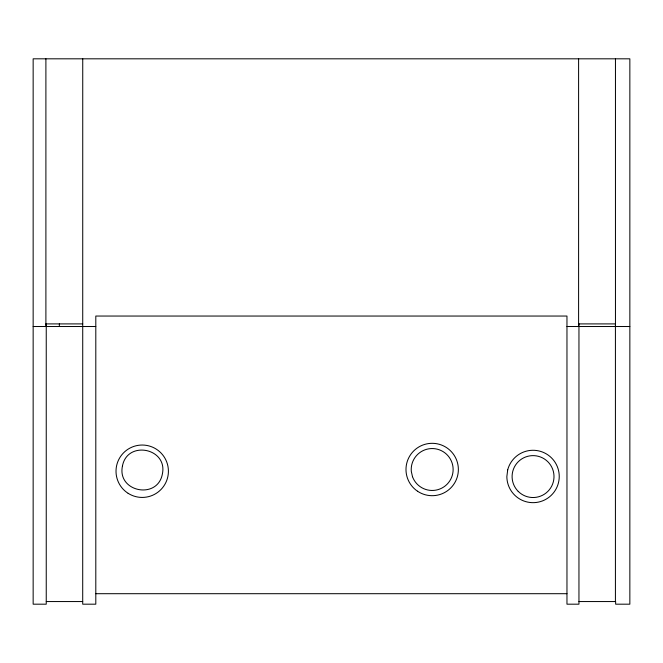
<?xml version="1.0" encoding="UTF-8"?>
<svg xmlns="http://www.w3.org/2000/svg" width="663" height="663" viewBox="0 0 663 663"><rect width="100%" height="100%" fill="white"/><g stroke="black" fill="none" stroke-linecap="round" stroke-linejoin="round"><path stroke-width="0.99" d="M45.896 323.9L82.709 323.9M578.6 323.9L615.421 323.9L615.421 601.556M33.15 326.519L95.803 326.519M566.964 326.519L629.85 326.519M95.803 593.7L566.964 593.7M46.244 601.556L82.709 601.556M578.956 601.556L615.645 601.556L615.645 604.184L629.85 604.184L629.85 58.816L33.15 58.816L33.15 604.184L46.244 604.184L46.244 323.9M615.455 58.816L615.455 326.519M578.956 323.9L578.956 604.184L566.964 604.184L566.964 316.044L95.803 316.044L95.803 604.184L82.709 604.184L82.742 58.816M578.6 58.816L578.6 326.519M59.347 323.9L59.347 326.519M45.896 58.816L45.896 326.519M122.448 466.048C116.887 491.946 157.603 500.043 162.377 473.995C167.938 448.097 127.221 440 122.448 466.048M507.717 469.794L506.855 476.573A26.197 26.197 0 0 0 544.215 500.167A26.197 26.197 0 0 0 549.801 456.335A26.197 26.197 0 0 0 507.717 469.794M412.494 476.705L411.3 471.368A20.959 20.959 0 0 1 439.312 449.804A20.959 20.959 0 0 1 447.019 484.305A20.959 20.959 0 0 1 412.494 476.705M417.549 491.233A26.197 26.197 0 0 0 458.307 471.31A26.197 26.197 0 0 0 420.673 445.975A26.197 26.197 0 0 0 417.549 491.233M518.226 491.391A20.959 20.959 0 0 0 553.29 482.001A20.959 20.959 0 0 0 527.624 456.335A20.959 20.959 0 0 0 518.226 491.391M128.141 493.33A26.197 26.197 0 0 0 168.385 472.371A26.197 26.197 0 0 0 130.114 447.997A26.197 26.197 0 0 0 128.141 493.33"/></g></svg>
